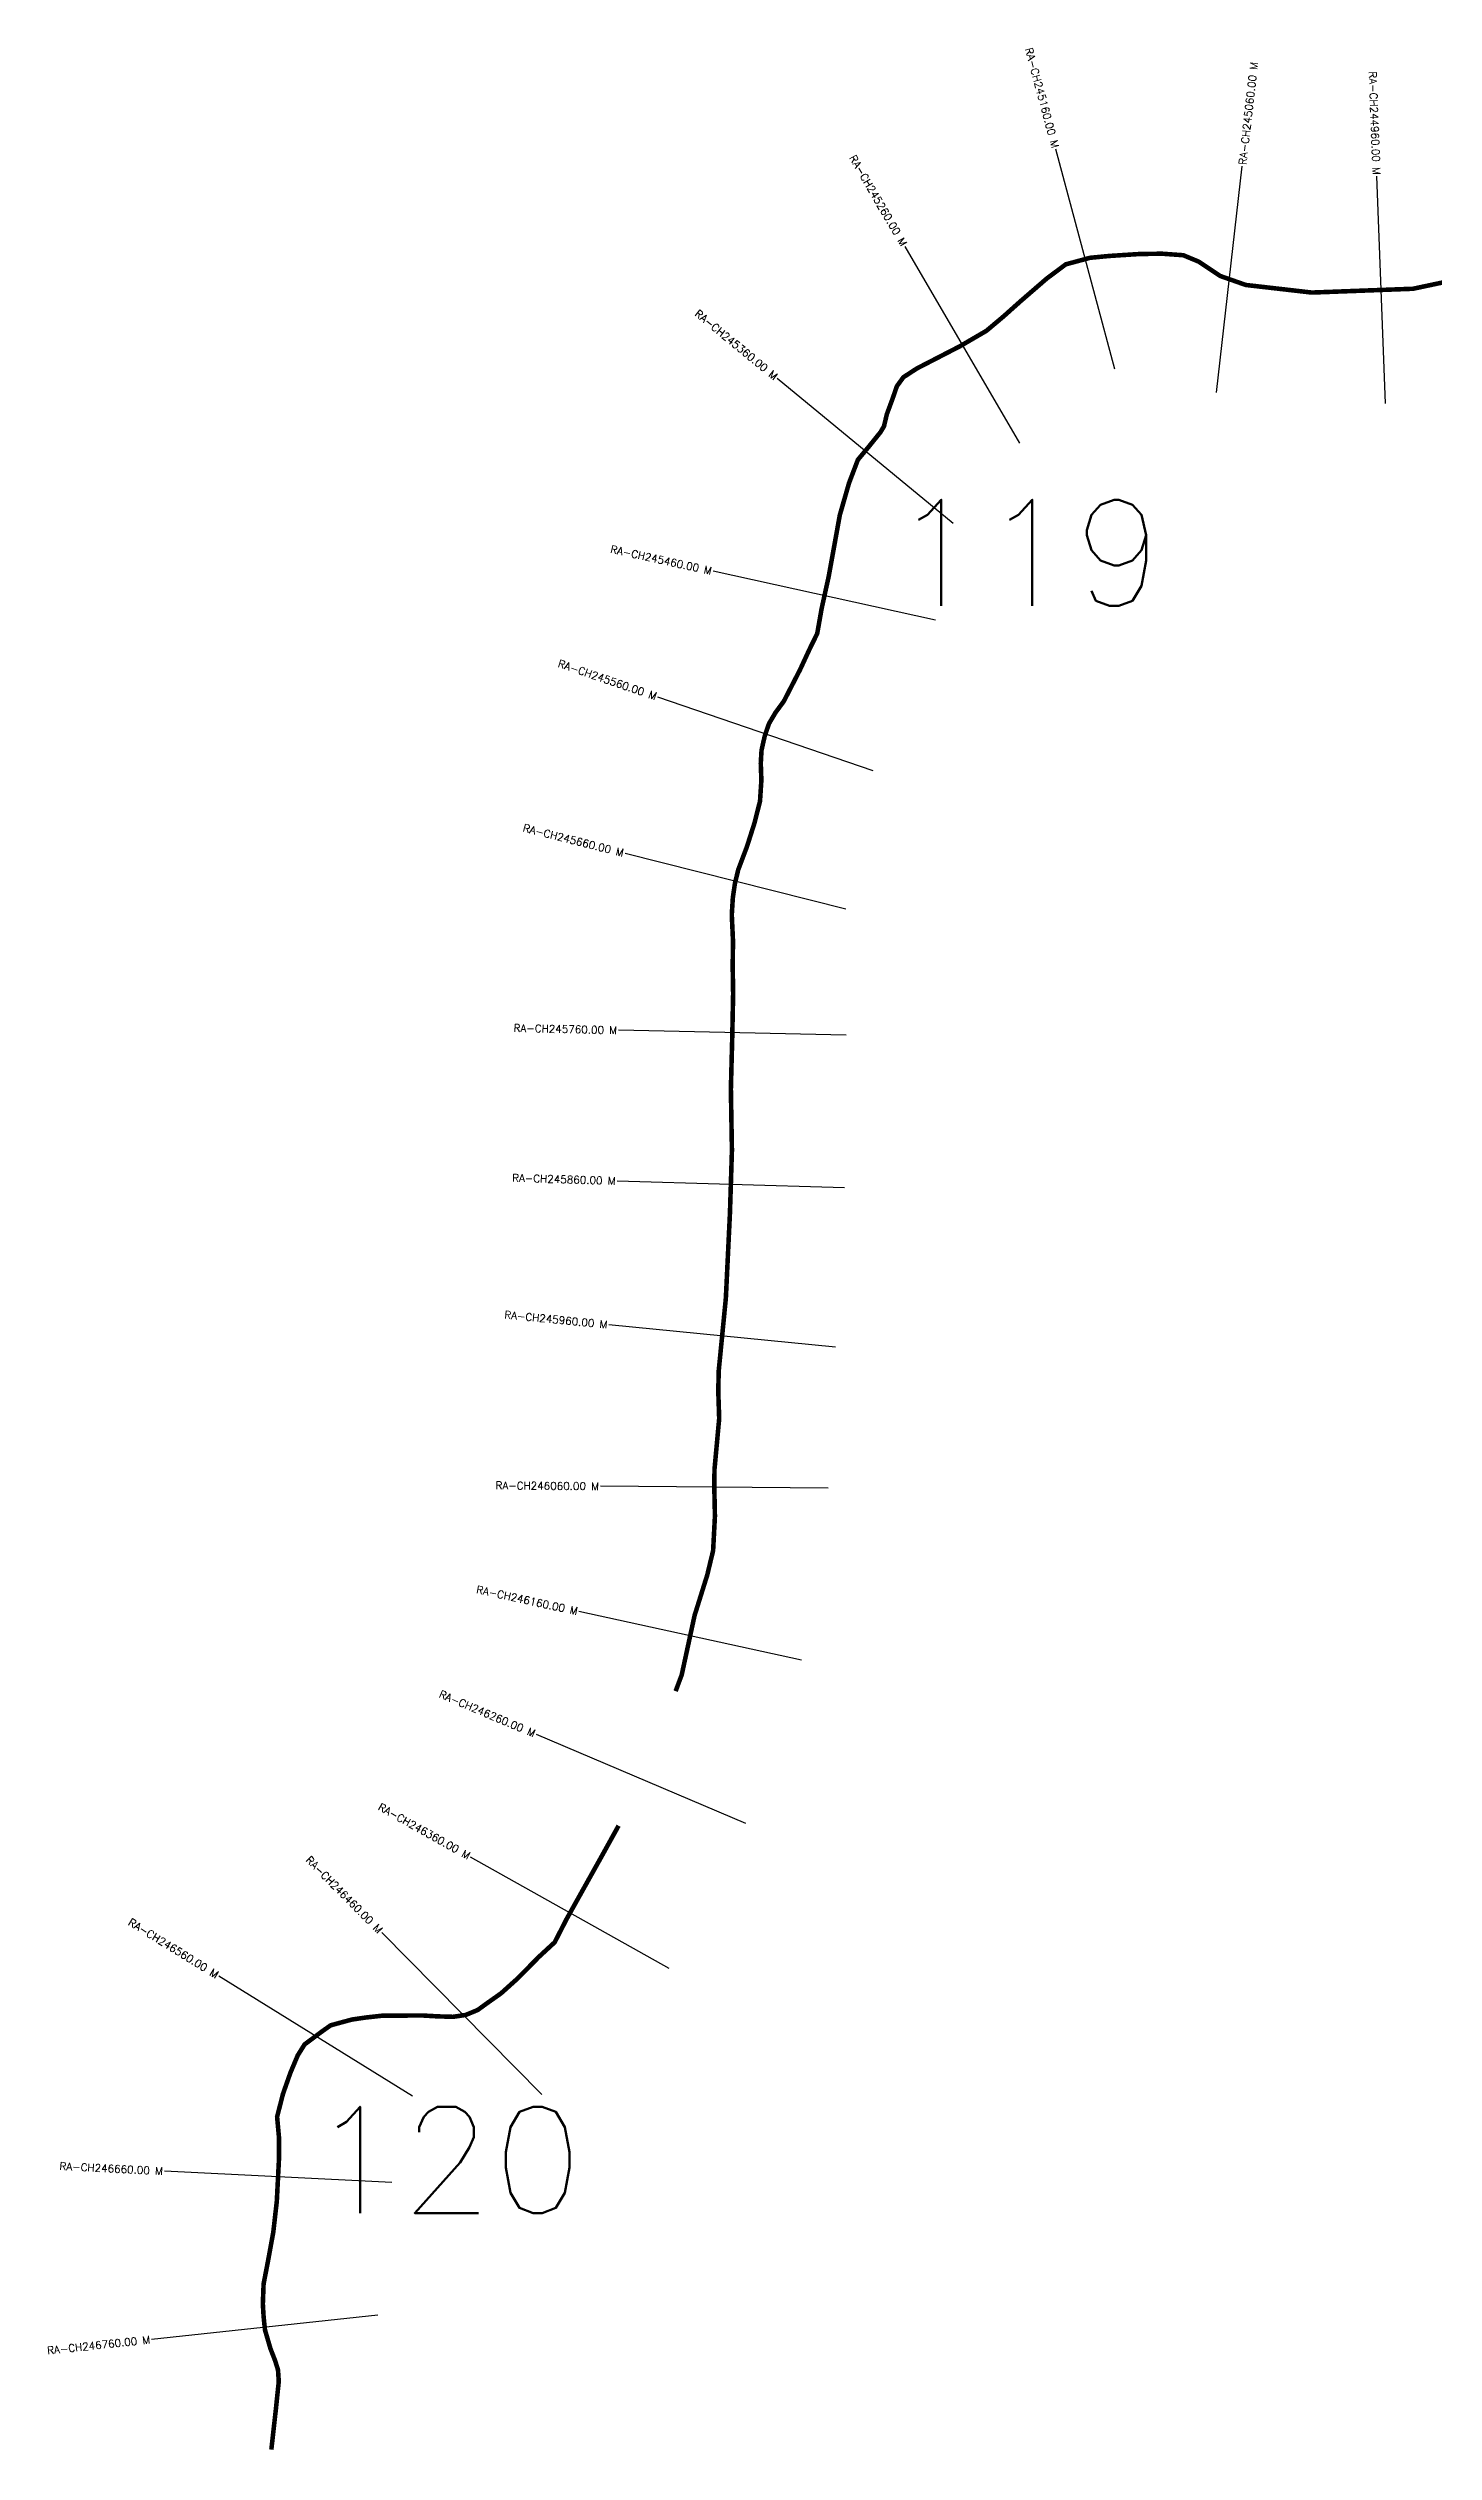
# Model space of a CAD drawing. Header units: metres. Extents: x 278224 to 282386, y 2044643 to 2047619.
# Drawn here: x 278299 to 279212, y 2045717 to 2047301 of the extents above; entities that cross this region are included whole.
import ezdxf
from ezdxf.enums import TextEntityAlignment as Align

# ---------------------------------------------------------------- set-up
doc = ezdxf.new("R2010")
doc.units = ezdxf.units.M
for name, color, linetype in [('CS', 134, 'Continuous'), ('CSMark', 6, 'Continuous'), ('NATURALLY PROTECTED', 3, 'Continuous')]:
    doc.layers.add(name, color=color, linetype=linetype)
doc.styles.get("Standard").update_dxf_attribs({"font": 'simplex.shx'})

msp = doc.modelspace()

# ---------------------------------------------------------------- linework, layer by layer
at = {"layer": 'CS'}
for p, q in [((279001.8, 2047089.4), (278962.9, 2047234.3)), ((279068.7, 2047074), (279085.7, 2047223)), ((279180, 2047066.6), (279174.3, 2047216.4)), ((278939.1, 2047040.6), (278863.5, 2047170.1)), ((278895.1, 2046987.7), (278779.3, 2047083.1)), ((278883.6, 2046924), (278737.1, 2046956.1)), ((278842.5, 2046824.7), (278700.5, 2046873.2)), ((278824.4, 2046733.5), (278679, 2046770.2)), ((278824.6, 2046650.4), (278674.7, 2046653.7)), ((278823.6, 2046549.8), (278673.7, 2046554.3)), ((278817.6, 2046444.9), (278668.3, 2046459.6)), ((278812.8, 2046351.9), (278662.8, 2046353.2)), ((278795.2, 2046238.6), (278648.6, 2046270.6)), ((278758.6, 2046130.9), (278620.6, 2046189.6)), ((278708.1, 2046035.4), (278577.2, 2046108.7)), ((278624.1, 2045952.5), (278518.6, 2046059.1)), ((278538.9, 2045951.4), (278411.3, 2046030.3)), ((278525.2, 2045894.4), (278375.4, 2045901.9)), ((278516.1, 2045806.9), (278366.9, 2045791))]:
    msp.add_line(p, q, dxfattribs=at)
at = {"layer": 'NATURALLY PROTECTED', "const_width": 3, "flags": 128}
for points in [[(279264.2, 2047156.3), (279198.2, 2047142.3), (279131.5, 2047139.8), (279088, 2047144.8), (279071.2, 2047150.7), (279056.9, 2047160.2), (279046.8, 2047164.4), (279032.8, 2047165.4), (279018, 2047165.2), (278997.9, 2047163.9), (278985.4, 2047162.7), (278969.4, 2047158.4), (278956.8, 2047149), (278939.7, 2047134.2), (278928.4, 2047124.1), (278917.1, 2047114.6), (278899.8, 2047104.5), (278871.3, 2047089.8), (278862.4, 2047084), (278858.1, 2047078.1), (278855.2, 2047069.7), (278851.5, 2047059.7), (278849.6, 2047051.7), (278847.3, 2047047.8), (278839.3, 2047037.9), (278832.4, 2047029.6), (278826.6, 2047014.4), (278820.5, 2046993.2), (278813.2, 2046952.9), (278808.5, 2046931.5), (278805.6, 2046915.1), (278800.6, 2046904.9), (278794.2, 2046891.1), (278783.6, 2046870.5), (278778.1, 2046863), (278773.8, 2046855.7), (278771, 2046847.5), (278768.9, 2046838.2), (278768.4, 2046829.6), (278768.8, 2046818.4), (278767.9, 2046804.6), (278764.3, 2046790.4), (278759.3, 2046774.7), (278753.6, 2046759.6), (278751.4, 2046750.6), (278750, 2046741), (278749.3, 2046729.8), (278750.1, 2046712.6), (278749.9, 2046695.7), (278750.2, 2046677.8), (278749.6, 2046648.8), (278748.7, 2046614.9), (278749.4, 2046574.6), (278748.1, 2046533.3), (278745.4, 2046477.2), (278740.7, 2046429.3), (278740.4, 2046416), (278741, 2046397.8), (278738.4, 2046369.6), (278737.9, 2046364.2), (278737.8, 2046351.7), (278738.2, 2046333.5), (278737, 2046310.8), (278733.1, 2046294.6), (278724.8, 2046268.1), (278716.3, 2046228.9), (278712.3, 2046218.2)], [(278674.7, 2046129.5), (278663.3, 2046108.9), (278640.5, 2046068.1), (278632.6, 2046052.7), (278622.2, 2046043.1), (278608, 2046028.7), (278597.3, 2046019.1), (278587.4, 2046012.1), (278581.9, 2046008.1), (278573.9, 2046004.8), (278565.6, 2046003.6), (278555.3, 2046003.9), (278545, 2046004.5), (278532.5, 2046004.4), (278518.6, 2046004.3), (278507.9, 2046003.1), (278499, 2046001.8), (278485, 2045998), (278479.2, 2045993.9), (278467.8, 2045985.4), (278463.3, 2045978.2), (278458.5, 2045966.8), (278453.6, 2045952.9), (278449.7, 2045937.7), (278450.9, 2045924.5), (278450.9, 2045909.2), (278449.5, 2045882), (278447.2, 2045861.8), (278443.7, 2045842.6), (278440.8, 2045827.6), (278440.3, 2045814.4), (278440.8, 2045806.1), (278441.7, 2045797.3), (278445.3, 2045785), (278448.4, 2045777), (278450.3, 2045770.9), (278450.8, 2045763.3), (278448.9, 2045745.1), (278445.9, 2045718.4)]]:
    msp.add_lwpolyline(points, dxfattribs=at)

# ---------------------------------------------------------------- texts
at = {"char_height": 70, "attachment_point": 1}
for s, insert in [('119', (278854.3, 2047003.3)), ('120', (278471.4, 2045944.3))]:
    msp.add_mtext_dynamic_manual_height_columns(s, width=95.172, gutter_width=1, heights=[0], dxfattribs=dict(at, insert=insert))
at = {"layer": 'CSMark'}
for s, rotation, p in [('RA-CH245160.00 M', 285.0467, (278962.6, 2047235.3)), ('RA-CH244960.00 M', 272.1738, (279174.2, 2047217.4)), ('RA-CH245260.00 M', 300.2872, (278863, 2047171)), ('RA-CH245360.00 M', 320.5038, (278778.6, 2047083.7)), ('RA-CH245460.00 M', 347.6319, (278736.1, 2046956.3)), ('RA-CH245560.00 M', 341.1214, (278699.6, 2046873.6)), ('RA-CH245660.00 M', 345.8024, (278678, 2046770.5)), ('RA-CH245760.00 M', 358.755, (278673.7, 2046653.7)), ('RA-CH245860.00 M', 358.2669, (278672.7, 2046554.4)), ('RA-CH245960.00 M', 354.4014, (278667.3, 2046459.7)), ('RA-CH246060.00 M', 359.5219, (278661.8, 2046353.2)), ('RA-CH246160.00 M', 347.6697, (278647.7, 2046270.8)), ('RA-CH246260.00 M', 336.9773, (278619.6, 2046190)), ('RA-CH246360.00 M', 330.7383, (278576.4, 2046109.2)), ('RA-CH246460.00 M', 314.712, (278517.9, 2046059.8)), ('RA-CH246560.00 M', 328.2805, (278410.4, 2046030.8)), ('RA-CH246660.00 M', 357.1475, (278374.4, 2045901.9)), ('RA-CH246760.00 M', 6.1172, (278366, 2045790.9))]:
    msp.add_text(s, height=5, rotation=rotation, dxfattribs=at).set_placement(p, align=Align.MIDDLE_RIGHT)
msp.add_text('RA-CH245060.00 M', height=5, rotation=83.4744, dxfattribs=at).set_placement((279085.8, 2047224), align=Align.MIDDLE_LEFT)

doc.saveas('drawing.dxf')
